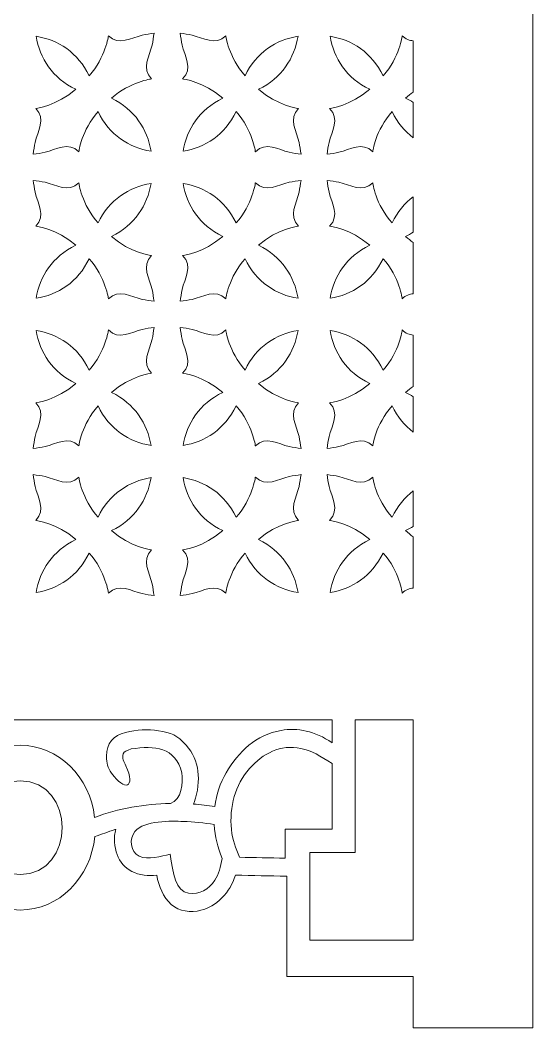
# Model space of a CAD drawing. Header units: centimetres. Extents: x -9.3 to 7.2, y -14.2 to 13.3.
# Drawn here: x 3.49 to 7.24, y -14.17 to -6.81 of the extents above; entities that cross this region are included whole.
import ezdxf

# ---------------------------------------------------------------- set-up
doc = ezdxf.new("R2010")
doc.units = ezdxf.units.CM
doc.header["$MEASUREMENT"] = 0
doc.layers.add('layer 1', color=7, linetype='Continuous')

msp = doc.modelspace()

# ---------------------------------------------------------------- linework, layer by layer
at = {"layer": 'layer 1', "color": 242, "lineweight": 9}
for points, knots in [([(7.24442, 13.32705), (4.74449, 13.32705), (2.24456, 13.32705), (-0.25537, 13.32705), (-0.25537, 13.32705), (-0.25537, 4.97173), (-0.25537, -3.38359), (-0.25537, -11.73891), (-0.25537, -11.73891), (-0.25535, -11.73891), (-0.25533, -11.73891), (-0.25531, -11.73891), (-0.25531, -11.73891), (-0.25531, -12.55), (-0.25531, -13.36109), (-0.25531, -14.17218), (-0.25531, -14.17218), (0.03635, -14.17218), (0.32801, -14.17218), (0.61966, -14.17218), (0.61966, -14.17218), (0.61966, -14.04718), (0.61966, -13.92218), (0.61966, -13.79719), (0.61966, -13.79719), (0.92818, -13.79719), (1.23669, -13.79719), (1.5452, -13.79719), (1.5452, -13.79719), (1.5452, -13.55293), (1.5452, -13.30868), (1.5452, -13.06443), (1.5452, -13.06443), (1.67001, -13.06193), (1.79482, -13.05944), (1.91964, -13.05695), (1.91964, -13.05695), (1.9418, -13.12015), (1.97084, -13.17496), (2.01906, -13.22334), (2.01906, -13.22334), (2.06629, -13.27071), (2.11509, -13.29998), (2.17241, -13.31331), (2.17241, -13.31331), (2.24827, -13.33095), (2.32837, -13.32327), (2.38927, -13.27014), (2.38927, -13.27014), (2.4482, -13.21872), (2.4822, -13.13637), (2.49442, -13.0578), (2.49442, -13.0578), (2.52929, -13.06133), (2.55895, -13.06051), (2.58692, -13.05651), (2.58692, -13.05651), (2.7265, -13.03653), (2.79243, -12.94821), (2.80421, -12.81503), (2.80421, -12.81503), (2.8071, -12.7824), (2.8048, -12.75017), (2.79444, -12.72181), (2.79444, -12.72181), (2.79663, -12.72236), (2.79882, -12.7229), (2.80102, -12.72345), (2.80102, -12.72345), (2.85027, -12.74048), (2.89953, -12.75751), (2.94878, -12.77454), (2.94878, -12.77454), (2.97834, -13.07636), (3.21141, -13.31135), (3.49455, -13.31135), (3.49455, -13.31135), (3.7777, -13.31135), (4.01077, -13.07636), (4.04032, -12.77454), (4.04032, -12.77454), (4.08958, -12.75751), (4.13883, -12.74048), (4.18809, -12.72345), (4.18809, -12.72345), (4.19028, -12.7229), (4.19248, -12.72236), (4.19467, -12.72181), (4.19467, -12.72181), (4.1843, -12.75017), (4.182, -12.7824), (4.18489, -12.81503), (4.18489, -12.81503), (4.19668, -12.94821), (4.26261, -13.03653), (4.40219, -13.05651), (4.40219, -13.05651), (4.43016, -13.06051), (4.45982, -13.06133), (4.49469, -13.0578), (4.49469, -13.0578), (4.5069, -13.13637), (4.5409, -13.21872), (4.59984, -13.27014), (4.59984, -13.27014), (4.66074, -13.32327), (4.74085, -13.33095), (4.8167, -13.31331), (4.8167, -13.31331), (4.87402, -13.29998), (4.92282, -13.27071), (4.97004, -13.22334), (4.97004, -13.22334), (5.01827, -13.17496), (5.04731, -13.12015), (5.06947, -13.05695), (5.06947, -13.05695), (5.19428, -13.05944), (5.3191, -13.06193), (5.44391, -13.06443), (5.44391, -13.06443), (5.44391, -13.30868), (5.44391, -13.55293), (5.44391, -13.79719), (5.44391, -13.79719), (5.75242, -13.79719), (6.06093, -13.79719), (6.36944, -13.79719), (6.36944, -13.79719), (6.36944, -13.92218), (6.36944, -14.04718), (6.36944, -14.17218), (6.36944, -14.17218), (6.6611, -14.17218), (6.95276, -14.17218), (7.24442, -14.17218), (7.24442, -14.17218), (7.24442, -13.36109), (7.24442, -12.55), (7.24442, -11.73891), (7.24442, -11.73891), (7.24442, -3.38359), (7.24442, 4.97173), (7.24442, 13.32705)], [0, 0, 0, 0, 0.027027, 0.027027, 0.027027, 0.027027, 0.0540541, 0.0540541, 0.0540541, 0.0540541, 0.0810811, 0.0810811, 0.0810811, 0.0810811, 0.1081081, 0.1081081, 0.1081081, 0.1081081, 0.1351351, 0.1351351, 0.1351351, 0.1351351, 0.1621622, 0.1621622, 0.1621622, 0.1621622, 0.1891892, 0.1891892, 0.1891892, 0.1891892, 0.2162162, 0.2162162, 0.2162162, 0.2162162, 0.2432432, 0.2432432, 0.2432432, 0.2432432, 0.2702703, 0.2702703, 0.2702703, 0.2702703, 0.2972973, 0.2972973, 0.2972973, 0.2972973, 0.3243243, 0.3243243, 0.3243243, 0.3243243, 0.3513514, 0.3513514, 0.3513514, 0.3513514, 0.3783784, 0.3783784, 0.3783784, 0.3783784, 0.4054054, 0.4054054, 0.4054054, 0.4054054, 0.4324324, 0.4324324, 0.4324324, 0.4324324, 0.4594595, 0.4594595, 0.4594595, 0.4594595, 0.4864865, 0.4864865, 0.4864865, 0.4864865, 0.5135135, 0.5135135, 0.5135135, 0.5135135, 0.5405405, 0.5405405, 0.5405405, 0.5405405, 0.5675676, 0.5675676, 0.5675676, 0.5675676, 0.5945946, 0.5945946, 0.5945946, 0.5945946, 0.6216216, 0.6216216, 0.6216216, 0.6216216, 0.6486486, 0.6486486, 0.6486486, 0.6486486, 0.6756757, 0.6756757, 0.6756757, 0.6756757, 0.7027027, 0.7027027, 0.7027027, 0.7027027, 0.7297297, 0.7297297, 0.7297297, 0.7297297, 0.7567568, 0.7567568, 0.7567568, 0.7567568, 0.7837838, 0.7837838, 0.7837838, 0.7837838, 0.8108108, 0.8108108, 0.8108108, 0.8108108, 0.8378378, 0.8378378, 0.8378378, 0.8378378, 0.8648649, 0.8648649, 0.8648649, 0.8648649, 0.8918919, 0.8918919, 0.8918919, 0.8918919, 0.9189189, 0.9189189, 0.9189189, 0.9189189, 0.9459459, 0.9459459, 0.9459459, 0.9459459, 1, 1, 1, 1]), ([(4.45184, -7.76707), (4.42603, -7.60725), (4.33231, -7.46156), (4.16293, -7.37971), (4.16293, -7.37971), (4.29875, -7.25845), (4.45583, -7.23935), (4.45583, -7.23935), (4.45583, -7.23935), (4.37885, -7.16239), (4.44182, -7.07282), (4.4596, -6.9918), (4.4596, -6.9918), (4.46579, -6.9636), (4.47044, -6.93312), (4.4739, -6.90529), (4.4739, -6.90529), (4.44609, -6.90877), (4.41562, -6.91343), (4.38741, -6.91962), (4.38741, -6.91962), (4.30639, -6.9374), (4.21683, -7.00036), (4.13987, -6.9234), (4.13987, -6.9234), (4.13987, -6.9234), (4.12077, -7.08046), (3.99952, -7.2163), (3.99952, -7.2163), (3.91766, -7.04691), (3.77198, -6.95318), (3.61215, -6.92738), (3.61215, -6.92738), (3.63794, -7.0872), (3.73169, -7.23288), (3.90106, -7.31474), (3.90106, -7.31474), (3.76524, -7.43599), (3.60817, -7.4551), (3.60817, -7.4551), (3.60817, -7.4551), (3.68514, -7.53205), (3.62218, -7.62162), (3.60439, -7.70265), (3.60439, -7.70265), (3.5982, -7.73085), (3.59354, -7.76132), (3.59007, -7.78914), (3.59007, -7.78914), (3.61789, -7.78566), (3.64837, -7.78101), (3.67657, -7.77482), (3.67657, -7.77482), (3.7576, -7.75705), (3.84715, -7.69408), (3.92413, -7.77105), (3.92413, -7.77105), (3.92413, -7.77105), (3.94321, -7.61399), (4.06448, -7.47816), (4.06448, -7.47816), (4.14633, -7.64754), (4.29202, -7.74127), (4.45184, -7.76707)], [0, 0, 0, 0, 0.0588235, 0.0588235, 0.0588235, 0.0588235, 0.1176471, 0.1176471, 0.1176471, 0.1176471, 0.1764706, 0.1764706, 0.1764706, 0.1764706, 0.2352941, 0.2352941, 0.2352941, 0.2352941, 0.2941176, 0.2941176, 0.2941176, 0.2941176, 0.3529412, 0.3529412, 0.3529412, 0.3529412, 0.4117647, 0.4117647, 0.4117647, 0.4117647, 0.4705882, 0.4705882, 0.4705882, 0.4705882, 0.5294118, 0.5294118, 0.5294118, 0.5294118, 0.5882353, 0.5882353, 0.5882353, 0.5882353, 0.6470588, 0.6470588, 0.6470588, 0.6470588, 0.7058824, 0.7058824, 0.7058824, 0.7058824, 0.7647059, 0.7647059, 0.7647059, 0.7647059, 0.8235294, 0.8235294, 0.8235294, 0.8235294, 0.8823529, 0.8823529, 0.8823529, 0.8823529, 1, 1, 1, 1]), ([(4.68709, -7.76707), (4.71289, -7.60725), (4.80663, -7.46156), (4.976, -7.37971), (4.976, -7.37971), (4.84018, -7.25845), (4.68312, -7.23935), (4.68312, -7.23935), (4.68312, -7.23935), (4.76007, -7.16239), (4.69712, -7.07282), (4.67934, -6.9918), (4.67934, -6.9918), (4.67315, -6.9636), (4.66849, -6.93312), (4.66502, -6.90529), (4.66502, -6.90529), (4.69284, -6.90877), (4.72331, -6.91343), (4.75151, -6.91962), (4.75151, -6.91962), (4.83254, -6.9374), (4.92209, -7.00036), (4.99907, -6.9234), (4.99907, -6.9234), (4.99907, -6.9234), (5.01816, -7.08046), (5.1394, -7.2163), (5.1394, -7.2163), (5.22127, -7.04691), (5.36697, -6.95318), (5.52678, -6.92738), (5.52678, -6.92738), (5.50098, -7.0872), (5.40724, -7.23288), (5.23786, -7.31474), (5.23786, -7.31474), (5.3737, -7.43599), (5.53075, -7.4551), (5.53075, -7.4551), (5.53075, -7.4551), (5.45379, -7.53205), (5.51674, -7.62162), (5.53453, -7.70265), (5.53453, -7.70265), (5.54072, -7.73085), (5.54539, -7.76132), (5.54886, -7.78914), (5.54886, -7.78914), (5.52104, -7.78566), (5.49056, -7.78101), (5.46236, -7.77482), (5.46236, -7.77482), (5.38134, -7.75705), (5.29177, -7.69408), (5.21482, -7.77105), (5.21482, -7.77105), (5.21482, -7.77105), (5.19571, -7.61399), (5.07446, -7.47816), (5.07446, -7.47816), (4.9926, -7.64754), (4.84692, -7.74127), (4.68709, -7.76707)], [0, 0, 0, 0, 0.0588235, 0.0588235, 0.0588235, 0.0588235, 0.1176471, 0.1176471, 0.1176471, 0.1176471, 0.1764706, 0.1764706, 0.1764706, 0.1764706, 0.2352941, 0.2352941, 0.2352941, 0.2352941, 0.2941176, 0.2941176, 0.2941176, 0.2941176, 0.3529412, 0.3529412, 0.3529412, 0.3529412, 0.4117647, 0.4117647, 0.4117647, 0.4117647, 0.4705882, 0.4705882, 0.4705882, 0.4705882, 0.5294118, 0.5294118, 0.5294118, 0.5294118, 0.5882353, 0.5882353, 0.5882353, 0.5882353, 0.6470588, 0.6470588, 0.6470588, 0.6470588, 0.7058824, 0.7058824, 0.7058824, 0.7058824, 0.7647059, 0.7647059, 0.7647059, 0.7647059, 0.8235294, 0.8235294, 0.8235294, 0.8235294, 0.8823529, 0.8823529, 0.8823529, 0.8823529, 1, 1, 1, 1]), ([(6.36944, -7.66956), (6.36944, -7.58343), (6.36944, -7.4973), (6.36944, -7.41118), (6.36944, -7.41118), (6.3516, -7.39986), (6.33274, -7.38934), (6.31282, -7.37971), (6.31282, -7.37971), (6.33145, -7.36306), (6.35047, -7.34837), (6.36944, -7.33537), (6.36944, -7.33537), (6.36944, -7.21042), (6.36944, -7.08549), (6.36944, -6.96053), (6.36944, -6.96053), (6.342, -6.959), (6.31519, -6.94884), (6.28975, -6.9234), (6.28975, -6.9234), (6.28975, -6.9234), (6.27066, -7.08046), (6.1494, -7.2163), (6.1494, -7.2163), (6.06754, -7.04691), (5.92184, -6.95318), (5.76203, -6.92738), (5.76203, -6.92738), (5.78783, -7.0872), (5.88157, -7.23288), (6.05094, -7.31474), (6.05094, -7.31474), (5.91513, -7.43599), (5.75805, -7.4551), (5.75805, -7.4551), (5.75805, -7.4551), (5.83502, -7.53205), (5.77206, -7.62162), (5.75428, -7.70265), (5.75428, -7.70265), (5.74809, -7.73085), (5.74342, -7.76132), (5.73996, -7.78914), (5.73996, -7.78914), (5.76777, -7.78566), (5.79825, -7.78101), (5.82644, -7.77482), (5.82644, -7.77482), (5.90749, -7.75705), (5.99704, -7.69408), (6.074, -7.77105), (6.074, -7.77105), (6.074, -7.77105), (6.0931, -7.61399), (6.21436, -7.47816), (6.21436, -7.47816), (6.25335, -7.55886), (6.30683, -7.62238), (6.36944, -7.66956)], [0, 0, 0, 0, 0.0625, 0.0625, 0.0625, 0.0625, 0.125, 0.125, 0.125, 0.125, 0.1875, 0.1875, 0.1875, 0.1875, 0.25, 0.25, 0.25, 0.25, 0.3125, 0.3125, 0.3125, 0.3125, 0.375, 0.375, 0.375, 0.375, 0.4375, 0.4375, 0.4375, 0.4375, 0.5, 0.5, 0.5, 0.5, 0.5625, 0.5625, 0.5625, 0.5625, 0.625, 0.625, 0.625, 0.625, 0.6875, 0.6875, 0.6875, 0.6875, 0.75, 0.75, 0.75, 0.75, 0.8125, 0.8125, 0.8125, 0.8125, 0.875, 0.875, 0.875, 0.875, 1, 1, 1, 1]), ([(4.45184, -8.00233), (4.42603, -8.16216), (4.33231, -8.30783), (4.16293, -8.3897), (4.16293, -8.3897), (4.29875, -8.51095), (4.45583, -8.53005), (4.45583, -8.53005), (4.45583, -8.53005), (4.37885, -8.60701), (4.44182, -8.69657), (4.4596, -8.77761), (4.4596, -8.77761), (4.46579, -8.8058), (4.47044, -8.83628), (4.4739, -8.8641), (4.4739, -8.8641), (4.44609, -8.86064), (4.41562, -8.85597), (4.38741, -8.84978), (4.38741, -8.84978), (4.30639, -8.832), (4.21683, -8.76903), (4.13987, -8.84601), (4.13987, -8.84601), (4.13987, -8.84601), (4.12077, -8.68894), (3.99952, -8.55311), (3.99952, -8.55311), (3.91766, -8.7225), (3.77198, -8.81623), (3.61215, -8.84203), (3.61215, -8.84203), (3.63794, -8.6822), (3.73169, -8.53652), (3.90106, -8.45466), (3.90106, -8.45466), (3.76524, -8.3334), (3.60817, -8.31431), (3.60817, -8.31431), (3.60817, -8.31431), (3.68514, -8.23734), (3.62218, -8.14779), (3.60439, -8.06676), (3.60439, -8.06676), (3.5982, -8.03857), (3.59354, -8.00807), (3.59007, -7.98028), (3.59007, -7.98028), (3.61789, -7.98372), (3.64837, -7.98838), (3.67657, -7.99457), (3.67657, -7.99457), (3.7576, -8.01236), (3.84715, -8.07532), (3.92413, -7.99835), (3.92413, -7.99835), (3.92413, -7.99835), (3.94321, -8.15542), (4.06448, -8.29125), (4.06448, -8.29125), (4.14633, -8.12187), (4.29202, -8.02813), (4.45184, -8.00233)], [0, 0, 0, 0, 0.0588235, 0.0588235, 0.0588235, 0.0588235, 0.1176471, 0.1176471, 0.1176471, 0.1176471, 0.1764706, 0.1764706, 0.1764706, 0.1764706, 0.2352941, 0.2352941, 0.2352941, 0.2352941, 0.2941176, 0.2941176, 0.2941176, 0.2941176, 0.3529412, 0.3529412, 0.3529412, 0.3529412, 0.4117647, 0.4117647, 0.4117647, 0.4117647, 0.4705882, 0.4705882, 0.4705882, 0.4705882, 0.5294118, 0.5294118, 0.5294118, 0.5294118, 0.5882353, 0.5882353, 0.5882353, 0.5882353, 0.6470588, 0.6470588, 0.6470588, 0.6470588, 0.7058824, 0.7058824, 0.7058824, 0.7058824, 0.7647059, 0.7647059, 0.7647059, 0.7647059, 0.8235294, 0.8235294, 0.8235294, 0.8235294, 0.8823529, 0.8823529, 0.8823529, 0.8823529, 1, 1, 1, 1]), ([(4.68709, -8.00233), (4.71289, -8.16216), (4.80663, -8.30783), (4.976, -8.3897), (4.976, -8.3897), (4.84018, -8.51095), (4.68312, -8.53005), (4.68312, -8.53005), (4.68312, -8.53005), (4.76007, -8.60701), (4.69712, -8.69657), (4.67934, -8.77761), (4.67934, -8.77761), (4.67315, -8.8058), (4.66849, -8.83628), (4.66502, -8.8641), (4.66502, -8.8641), (4.69284, -8.86064), (4.72331, -8.85597), (4.75151, -8.84978), (4.75151, -8.84978), (4.83254, -8.832), (4.92209, -8.76903), (4.99907, -8.84601), (4.99907, -8.84601), (4.99907, -8.84601), (5.01816, -8.68894), (5.1394, -8.55311), (5.1394, -8.55311), (5.22127, -8.7225), (5.36697, -8.81623), (5.52678, -8.84203), (5.52678, -8.84203), (5.50098, -8.6822), (5.40724, -8.53652), (5.23786, -8.45466), (5.23786, -8.45466), (5.3737, -8.3334), (5.53075, -8.31431), (5.53075, -8.31431), (5.53075, -8.31431), (5.45379, -8.23734), (5.51674, -8.14779), (5.53453, -8.06676), (5.53453, -8.06676), (5.54072, -8.03857), (5.54539, -8.00807), (5.54886, -7.98028), (5.54886, -7.98028), (5.52104, -7.98372), (5.49056, -7.98838), (5.46236, -7.99457), (5.46236, -7.99457), (5.38134, -8.01236), (5.29177, -8.07532), (5.21482, -7.99835), (5.21482, -7.99835), (5.21482, -7.99835), (5.19571, -8.15542), (5.07446, -8.29125), (5.07446, -8.29125), (4.9926, -8.12187), (4.84692, -8.02813), (4.68709, -8.00233)], [0, 0, 0, 0, 0.0588235, 0.0588235, 0.0588235, 0.0588235, 0.1176471, 0.1176471, 0.1176471, 0.1176471, 0.1764706, 0.1764706, 0.1764706, 0.1764706, 0.2352941, 0.2352941, 0.2352941, 0.2352941, 0.2941176, 0.2941176, 0.2941176, 0.2941176, 0.3529412, 0.3529412, 0.3529412, 0.3529412, 0.4117647, 0.4117647, 0.4117647, 0.4117647, 0.4705882, 0.4705882, 0.4705882, 0.4705882, 0.5294118, 0.5294118, 0.5294118, 0.5294118, 0.5882353, 0.5882353, 0.5882353, 0.5882353, 0.6470588, 0.6470588, 0.6470588, 0.6470588, 0.7058824, 0.7058824, 0.7058824, 0.7058824, 0.7647059, 0.7647059, 0.7647059, 0.7647059, 0.8235294, 0.8235294, 0.8235294, 0.8235294, 0.8823529, 0.8823529, 0.8823529, 0.8823529, 1, 1, 1, 1]), ([(6.36944, -8.80888), (6.36944, -8.68393), (6.36944, -8.55898), (6.36944, -8.43405), (6.36944, -8.43405), (6.35047, -8.42103), (6.33145, -8.40633), (6.31282, -8.3897), (6.31282, -8.3897), (6.33274, -8.38007), (6.3516, -8.36954), (6.36944, -8.35823), (6.36944, -8.35823), (6.36944, -8.2721), (6.36944, -8.18599), (6.36944, -8.09986), (6.36944, -8.09986), (6.30683, -8.14704), (6.25335, -8.21054), (6.21436, -8.29125), (6.21436, -8.29125), (6.0931, -8.15542), (6.074, -7.99835), (6.074, -7.99835), (6.074, -7.99835), (5.99704, -8.07532), (5.90749, -8.01236), (5.82644, -7.99457), (5.82644, -7.99457), (5.79825, -7.98838), (5.76777, -7.98372), (5.73996, -7.98028), (5.73996, -7.98028), (5.74342, -8.00807), (5.74809, -8.03857), (5.75428, -8.06676), (5.75428, -8.06676), (5.77206, -8.14779), (5.83502, -8.23734), (5.75805, -8.31431), (5.75805, -8.31431), (5.75805, -8.31431), (5.91513, -8.3334), (6.05094, -8.45466), (6.05094, -8.45466), (5.88157, -8.53652), (5.78783, -8.6822), (5.76203, -8.84203), (5.76203, -8.84203), (5.92184, -8.81623), (6.06754, -8.7225), (6.1494, -8.55311), (6.1494, -8.55311), (6.27066, -8.68894), (6.28975, -8.84601), (6.28975, -8.84601), (6.28975, -8.84601), (6.31519, -8.82056), (6.342, -8.81042), (6.36944, -8.80888)], [0, 0, 0, 0, 0.0625, 0.0625, 0.0625, 0.0625, 0.125, 0.125, 0.125, 0.125, 0.1875, 0.1875, 0.1875, 0.1875, 0.25, 0.25, 0.25, 0.25, 0.3125, 0.3125, 0.3125, 0.3125, 0.375, 0.375, 0.375, 0.375, 0.4375, 0.4375, 0.4375, 0.4375, 0.5, 0.5, 0.5, 0.5, 0.5625, 0.5625, 0.5625, 0.5625, 0.625, 0.625, 0.625, 0.625, 0.6875, 0.6875, 0.6875, 0.6875, 0.75, 0.75, 0.75, 0.75, 0.8125, 0.8125, 0.8125, 0.8125, 0.875, 0.875, 0.875, 0.875, 1, 1, 1, 1]), ([(4.45184, -9.91697), (4.42603, -9.75715), (4.33231, -9.61146), (4.16293, -9.5296), (4.16293, -9.5296), (4.29875, -9.40835), (4.45583, -9.38925), (4.45583, -9.38925), (4.45583, -9.38925), (4.37885, -9.31229), (4.44182, -9.22272), (4.4596, -9.1417), (4.4596, -9.1417), (4.46579, -9.1135), (4.47044, -9.08302), (4.4739, -9.05519), (4.4739, -9.05519), (4.44609, -9.05865), (4.41562, -9.06333), (4.38741, -9.06952), (4.38741, -9.06952), (4.30639, -9.0873), (4.21683, -9.15026), (4.13987, -9.0733), (4.13987, -9.0733), (4.13987, -9.0733), (4.12077, -9.23036), (3.99952, -9.36619), (3.99952, -9.36619), (3.91766, -9.19681), (3.77198, -9.10307), (3.61215, -9.07728), (3.61215, -9.07728), (3.63794, -9.2371), (3.73169, -9.38278), (3.90106, -9.46464), (3.90106, -9.46464), (3.76524, -9.58589), (3.60817, -9.605), (3.60817, -9.605), (3.60817, -9.605), (3.68514, -9.68195), (3.62218, -9.77152), (3.60439, -9.85254), (3.60439, -9.85254), (3.5982, -9.88075), (3.59354, -9.91122), (3.59007, -9.93904), (3.59007, -9.93904), (3.61789, -9.93557), (3.64837, -9.93091), (3.67657, -9.92472), (3.67657, -9.92472), (3.7576, -9.90695), (3.84715, -9.84399), (3.92413, -9.92095), (3.92413, -9.92095), (3.92413, -9.92095), (3.94321, -9.76388), (4.06448, -9.62806), (4.06448, -9.62806), (4.14633, -9.79744), (4.29202, -9.89117), (4.45184, -9.91697)], [0, 0, 0, 0, 0.0588235, 0.0588235, 0.0588235, 0.0588235, 0.1176471, 0.1176471, 0.1176471, 0.1176471, 0.1764706, 0.1764706, 0.1764706, 0.1764706, 0.2352941, 0.2352941, 0.2352941, 0.2352941, 0.2941176, 0.2941176, 0.2941176, 0.2941176, 0.3529412, 0.3529412, 0.3529412, 0.3529412, 0.4117647, 0.4117647, 0.4117647, 0.4117647, 0.4705882, 0.4705882, 0.4705882, 0.4705882, 0.5294118, 0.5294118, 0.5294118, 0.5294118, 0.5882353, 0.5882353, 0.5882353, 0.5882353, 0.6470588, 0.6470588, 0.6470588, 0.6470588, 0.7058824, 0.7058824, 0.7058824, 0.7058824, 0.7647059, 0.7647059, 0.7647059, 0.7647059, 0.8235294, 0.8235294, 0.8235294, 0.8235294, 0.8823529, 0.8823529, 0.8823529, 0.8823529, 1, 1, 1, 1]), ([(4.68709, -9.91697), (4.71289, -9.75715), (4.80663, -9.61146), (4.976, -9.5296), (4.976, -9.5296), (4.84018, -9.40835), (4.68312, -9.38925), (4.68312, -9.38925), (4.68312, -9.38925), (4.76007, -9.31229), (4.69712, -9.22272), (4.67934, -9.1417), (4.67934, -9.1417), (4.67315, -9.1135), (4.66849, -9.08302), (4.66502, -9.05519), (4.66502, -9.05519), (4.69284, -9.05865), (4.72331, -9.06333), (4.75151, -9.06952), (4.75151, -9.06952), (4.83254, -9.0873), (4.92209, -9.15026), (4.99907, -9.0733), (4.99907, -9.0733), (4.99907, -9.0733), (5.01816, -9.23036), (5.1394, -9.36619), (5.1394, -9.36619), (5.22127, -9.19681), (5.36697, -9.10307), (5.52678, -9.07728), (5.52678, -9.07728), (5.50098, -9.2371), (5.40724, -9.38278), (5.23786, -9.46464), (5.23786, -9.46464), (5.3737, -9.58589), (5.53075, -9.605), (5.53075, -9.605), (5.53075, -9.605), (5.45379, -9.68195), (5.51674, -9.77152), (5.53453, -9.85254), (5.53453, -9.85254), (5.54072, -9.88075), (5.54539, -9.91122), (5.54886, -9.93904), (5.54886, -9.93904), (5.52104, -9.93557), (5.49056, -9.93091), (5.46236, -9.92472), (5.46236, -9.92472), (5.38134, -9.90695), (5.29177, -9.84399), (5.21482, -9.92095), (5.21482, -9.92095), (5.21482, -9.92095), (5.19571, -9.76388), (5.07446, -9.62806), (5.07446, -9.62806), (4.9926, -9.79744), (4.84692, -9.89117), (4.68709, -9.91697)], [0, 0, 0, 0, 0.0588235, 0.0588235, 0.0588235, 0.0588235, 0.1176471, 0.1176471, 0.1176471, 0.1176471, 0.1764706, 0.1764706, 0.1764706, 0.1764706, 0.2352941, 0.2352941, 0.2352941, 0.2352941, 0.2941176, 0.2941176, 0.2941176, 0.2941176, 0.3529412, 0.3529412, 0.3529412, 0.3529412, 0.4117647, 0.4117647, 0.4117647, 0.4117647, 0.4705882, 0.4705882, 0.4705882, 0.4705882, 0.5294118, 0.5294118, 0.5294118, 0.5294118, 0.5882353, 0.5882353, 0.5882353, 0.5882353, 0.6470588, 0.6470588, 0.6470588, 0.6470588, 0.7058824, 0.7058824, 0.7058824, 0.7058824, 0.7647059, 0.7647059, 0.7647059, 0.7647059, 0.8235294, 0.8235294, 0.8235294, 0.8235294, 0.8823529, 0.8823529, 0.8823529, 0.8823529, 1, 1, 1, 1]), ([(6.36944, -9.81946), (6.36944, -9.73333), (6.36944, -9.6472), (6.36944, -9.56108), (6.36944, -9.56108), (6.3516, -9.54976), (6.33274, -9.53923), (6.31282, -9.5296), (6.31282, -9.5296), (6.33145, -9.51296), (6.35047, -9.49827), (6.36944, -9.48527), (6.36944, -9.48527), (6.36944, -9.36032), (6.36944, -9.23539), (6.36944, -9.11043), (6.36944, -9.11043), (6.342, -9.10888), (6.31519, -9.09874), (6.28975, -9.0733), (6.28975, -9.0733), (6.28975, -9.0733), (6.27066, -9.23036), (6.1494, -9.36619), (6.1494, -9.36619), (6.06754, -9.19681), (5.92184, -9.10307), (5.76203, -9.07728), (5.76203, -9.07728), (5.78783, -9.2371), (5.88157, -9.38278), (6.05094, -9.46464), (6.05094, -9.46464), (5.91513, -9.58589), (5.75805, -9.605), (5.75805, -9.605), (5.75805, -9.605), (5.83502, -9.68195), (5.77206, -9.77152), (5.75428, -9.85254), (5.75428, -9.85254), (5.74809, -9.88075), (5.74342, -9.91122), (5.73996, -9.93904), (5.73996, -9.93904), (5.76777, -9.93557), (5.79825, -9.93091), (5.82644, -9.92472), (5.82644, -9.92472), (5.90749, -9.90695), (5.99704, -9.84399), (6.074, -9.92095), (6.074, -9.92095), (6.074, -9.92095), (6.0931, -9.76388), (6.21436, -9.62806), (6.21436, -9.62806), (6.25335, -9.70874), (6.30683, -9.77226), (6.36944, -9.81946)], [0, 0, 0, 0, 0.0625, 0.0625, 0.0625, 0.0625, 0.125, 0.125, 0.125, 0.125, 0.1875, 0.1875, 0.1875, 0.1875, 0.25, 0.25, 0.25, 0.25, 0.3125, 0.3125, 0.3125, 0.3125, 0.375, 0.375, 0.375, 0.375, 0.4375, 0.4375, 0.4375, 0.4375, 0.5, 0.5, 0.5, 0.5, 0.5625, 0.5625, 0.5625, 0.5625, 0.625, 0.625, 0.625, 0.625, 0.6875, 0.6875, 0.6875, 0.6875, 0.75, 0.75, 0.75, 0.75, 0.8125, 0.8125, 0.8125, 0.8125, 0.875, 0.875, 0.875, 0.875, 1, 1, 1, 1]), ([(4.45184, -10.15223), (4.42603, -10.31206), (4.33231, -10.45773), (4.16293, -10.5396), (4.16293, -10.5396), (4.29875, -10.66085), (4.45583, -10.67995), (4.45583, -10.67995), (4.45583, -10.67995), (4.37885, -10.75691), (4.44182, -10.84647), (4.4596, -10.9275), (4.4596, -10.9275), (4.46579, -10.9557), (4.47044, -10.98618), (4.4739, -11.014), (4.4739, -11.014), (4.44609, -11.01053), (4.41562, -11.00587), (4.38741, -10.99968), (4.38741, -10.99968), (4.30639, -10.9819), (4.21683, -10.91893), (4.13987, -10.99591), (4.13987, -10.99591), (4.13987, -10.99591), (4.12077, -10.83883), (3.99952, -10.70301), (3.99952, -10.70301), (3.91766, -10.87239), (3.77198, -10.96612), (3.61215, -10.99193), (3.61215, -10.99193), (3.63794, -10.8321), (3.73169, -10.68642), (3.90106, -10.60456), (3.90106, -10.60456), (3.76524, -10.4833), (3.60817, -10.46421), (3.60817, -10.46421), (3.60817, -10.46421), (3.68514, -10.38724), (3.62218, -10.29768), (3.60439, -10.21665), (3.60439, -10.21665), (3.5982, -10.18847), (3.59354, -10.15797), (3.59007, -10.13017), (3.59007, -10.13017), (3.61789, -10.13363), (3.64837, -10.13828), (3.67657, -10.14447), (3.67657, -10.14447), (3.7576, -10.16226), (3.84715, -10.22522), (3.92413, -10.14825), (3.92413, -10.14825), (3.92413, -10.14825), (3.94321, -10.30532), (4.06448, -10.44114), (4.06448, -10.44114), (4.14633, -10.27176), (4.29202, -10.17804), (4.45184, -10.15223)], [0, 0, 0, 0, 0.0588235, 0.0588235, 0.0588235, 0.0588235, 0.1176471, 0.1176471, 0.1176471, 0.1176471, 0.1764706, 0.1764706, 0.1764706, 0.1764706, 0.2352941, 0.2352941, 0.2352941, 0.2352941, 0.2941176, 0.2941176, 0.2941176, 0.2941176, 0.3529412, 0.3529412, 0.3529412, 0.3529412, 0.4117647, 0.4117647, 0.4117647, 0.4117647, 0.4705882, 0.4705882, 0.4705882, 0.4705882, 0.5294118, 0.5294118, 0.5294118, 0.5294118, 0.5882353, 0.5882353, 0.5882353, 0.5882353, 0.6470588, 0.6470588, 0.6470588, 0.6470588, 0.7058824, 0.7058824, 0.7058824, 0.7058824, 0.7647059, 0.7647059, 0.7647059, 0.7647059, 0.8235294, 0.8235294, 0.8235294, 0.8235294, 0.8823529, 0.8823529, 0.8823529, 0.8823529, 1, 1, 1, 1]), ([(4.68709, -10.15223), (4.71289, -10.31206), (4.80663, -10.45773), (4.976, -10.5396), (4.976, -10.5396), (4.84018, -10.66085), (4.68312, -10.67995), (4.68312, -10.67995), (4.68312, -10.67995), (4.76007, -10.75691), (4.69712, -10.84647), (4.67934, -10.9275), (4.67934, -10.9275), (4.67315, -10.9557), (4.66849, -10.98618), (4.66502, -11.014), (4.66502, -11.014), (4.69284, -11.01053), (4.72331, -11.00587), (4.75151, -10.99968), (4.75151, -10.99968), (4.83254, -10.9819), (4.92209, -10.91893), (4.99907, -10.99591), (4.99907, -10.99591), (4.99907, -10.99591), (5.01816, -10.83883), (5.1394, -10.70301), (5.1394, -10.70301), (5.22127, -10.87239), (5.36697, -10.96612), (5.52678, -10.99193), (5.52678, -10.99193), (5.50098, -10.8321), (5.40724, -10.68642), (5.23786, -10.60456), (5.23786, -10.60456), (5.3737, -10.4833), (5.53075, -10.46421), (5.53075, -10.46421), (5.53075, -10.46421), (5.45379, -10.38724), (5.51674, -10.29768), (5.53453, -10.21665), (5.53453, -10.21665), (5.54072, -10.18847), (5.54539, -10.15797), (5.54886, -10.13017), (5.54886, -10.13017), (5.52104, -10.13363), (5.49056, -10.13828), (5.46236, -10.14447), (5.46236, -10.14447), (5.38134, -10.16226), (5.29177, -10.22522), (5.21482, -10.14825), (5.21482, -10.14825), (5.21482, -10.14825), (5.19571, -10.30532), (5.07446, -10.44114), (5.07446, -10.44114), (4.9926, -10.27176), (4.84692, -10.17804), (4.68709, -10.15223)], [0, 0, 0, 0, 0.0588235, 0.0588235, 0.0588235, 0.0588235, 0.1176471, 0.1176471, 0.1176471, 0.1176471, 0.1764706, 0.1764706, 0.1764706, 0.1764706, 0.2352941, 0.2352941, 0.2352941, 0.2352941, 0.2941176, 0.2941176, 0.2941176, 0.2941176, 0.3529412, 0.3529412, 0.3529412, 0.3529412, 0.4117647, 0.4117647, 0.4117647, 0.4117647, 0.4705882, 0.4705882, 0.4705882, 0.4705882, 0.5294118, 0.5294118, 0.5294118, 0.5294118, 0.5882353, 0.5882353, 0.5882353, 0.5882353, 0.6470588, 0.6470588, 0.6470588, 0.6470588, 0.7058824, 0.7058824, 0.7058824, 0.7058824, 0.7647059, 0.7647059, 0.7647059, 0.7647059, 0.8235294, 0.8235294, 0.8235294, 0.8235294, 0.8823529, 0.8823529, 0.8823529, 0.8823529, 1, 1, 1, 1]), ([(6.36944, -10.95877), (6.36944, -10.83383), (6.36944, -10.70888), (6.36944, -10.58394), (6.36944, -10.58394), (6.35047, -10.57094), (6.33145, -10.55623), (6.31282, -10.5396), (6.31282, -10.5396), (6.33274, -10.52996), (6.3516, -10.51944), (6.36944, -10.50812), (6.36944, -10.50812), (6.36944, -10.422), (6.36944, -10.33587), (6.36944, -10.24974), (6.36944, -10.24974), (6.30683, -10.29694), (6.25335, -10.36044), (6.21436, -10.44114), (6.21436, -10.44114), (6.0931, -10.30532), (6.074, -10.14825), (6.074, -10.14825), (6.074, -10.14825), (5.99704, -10.22522), (5.90749, -10.16226), (5.82644, -10.14447), (5.82644, -10.14447), (5.79825, -10.13828), (5.76777, -10.13363), (5.73996, -10.13017), (5.73996, -10.13017), (5.74342, -10.15797), (5.74809, -10.18847), (5.75428, -10.21665), (5.75428, -10.21665), (5.77206, -10.29768), (5.83502, -10.38724), (5.75805, -10.46421), (5.75805, -10.46421), (5.75805, -10.46421), (5.91513, -10.4833), (6.05094, -10.60456), (6.05094, -10.60456), (5.88157, -10.68642), (5.78783, -10.8321), (5.76203, -10.99193), (5.76203, -10.99193), (5.92184, -10.96612), (6.06754, -10.87239), (6.1494, -10.70301), (6.1494, -10.70301), (6.27066, -10.83883), (6.28975, -10.99591), (6.28975, -10.99591), (6.28975, -10.99591), (6.31519, -10.97046), (6.342, -10.96032), (6.36944, -10.95877)], [0, 0, 0, 0, 0.0625, 0.0625, 0.0625, 0.0625, 0.125, 0.125, 0.125, 0.125, 0.1875, 0.1875, 0.1875, 0.1875, 0.25, 0.25, 0.25, 0.25, 0.3125, 0.3125, 0.3125, 0.3125, 0.375, 0.375, 0.375, 0.375, 0.4375, 0.4375, 0.4375, 0.4375, 0.5, 0.5, 0.5, 0.5, 0.5625, 0.5625, 0.5625, 0.5625, 0.625, 0.625, 0.625, 0.625, 0.6875, 0.6875, 0.6875, 0.6875, 0.75, 0.75, 0.75, 0.75, 0.8125, 0.8125, 0.8125, 0.8125, 0.875, 0.875, 0.875, 0.875, 1, 1, 1, 1]), ([(3.49456, -11.92224), (2.73363, -11.92224), (1.97271, -11.92224), (1.2118, -11.92224), (1.2118, -11.92224), (1.2118, -11.97782), (1.2118, -12.03341), (1.2118, -12.08898), (1.2118, -12.08898), (1.34192, -12.00413), (1.46451, -11.97588), (1.58651, -11.99866), (1.58651, -11.99866), (1.76871, -12.03267), (1.89744, -12.15195), (1.98768, -12.30794), (1.98768, -12.30794), (2.03131, -12.38336), (2.06143, -12.46603), (2.06985, -12.55536), (2.06985, -12.55536), (2.12206, -12.54664), (2.17495, -12.54047), (2.22779, -12.53699), (2.22779, -12.53699), (2.22541, -12.5331), (2.22305, -12.52921), (2.22067, -12.52532), (2.22067, -12.52532), (2.16964, -12.35994), (2.1799, -12.22207), (2.28105, -12.10574), (2.28105, -12.10574), (2.34209, -12.03556), (2.392, -12.01437), (2.48292, -12.00114), (2.48292, -12.00114), (2.5616, -11.98971), (2.63982, -11.99306), (2.72416, -12.01384), (2.72416, -12.01384), (2.81265, -12.03565), (2.86353, -12.09256), (2.86279, -12.18822), (2.86279, -12.18822), (2.8624, -12.2392), (2.85475, -12.27161), (2.82558, -12.31253), (2.82558, -12.31253), (2.73116, -12.4451), (2.64477, -12.42265), (2.72202, -12.25692), (2.72202, -12.25692), (2.73465, -12.22981), (2.75223, -12.20098), (2.74017, -12.16957), (2.74017, -12.16957), (2.73383, -12.15305), (2.71639, -12.14624), (2.68138, -12.1343), (2.68138, -12.1343), (2.51159, -12.10892), (2.35902, -12.11974), (2.31148, -12.30909), (2.31148, -12.30909), (2.30204, -12.3827), (2.31237, -12.50457), (2.39577, -12.53299), (2.39577, -12.53299), (2.58243, -12.53747), (2.77587, -12.56701), (2.94981, -12.63523), (2.94981, -12.63523), (2.98324, -12.33788), (3.21434, -12.10749), (3.49456, -12.10749), (3.49456, -12.10749), (3.77477, -12.10749), (4.00586, -12.33788), (4.03932, -12.63523), (4.03932, -12.63523), (4.21323, -12.56701), (4.40667, -12.53747), (4.59334, -12.53299), (4.59334, -12.53299), (4.67674, -12.50457), (4.68706, -12.3827), (4.67762, -12.30909), (4.67762, -12.30909), (4.6301, -12.11974), (4.47751, -12.10892), (4.30774, -12.1343), (4.30774, -12.1343), (4.27273, -12.14624), (4.25527, -12.15305), (4.24893, -12.16957), (4.24893, -12.16957), (4.23687, -12.20098), (4.25445, -12.22981), (4.26708, -12.25692), (4.26708, -12.25692), (4.34433, -12.42265), (4.25794, -12.4451), (4.16352, -12.31253), (4.16352, -12.31253), (4.13437, -12.27161), (4.12671, -12.2392), (4.12632, -12.18822), (4.12632, -12.18822), (4.12557, -12.09256), (4.17645, -12.03565), (4.26495, -12.01384), (4.26495, -12.01384), (4.34929, -11.99306), (4.4275, -11.98971), (4.50619, -12.00114), (4.50619, -12.00114), (4.59712, -12.01437), (4.64701, -12.03556), (4.70805, -12.10574), (4.70805, -12.10574), (4.8092, -12.22207), (4.81948, -12.35994), (4.76844, -12.52532), (4.76844, -12.52532), (4.76607, -12.52921), (4.76369, -12.5331), (4.76133, -12.53699), (4.76133, -12.53699), (4.81415, -12.54047), (4.86704, -12.54664), (4.91926, -12.55536), (4.91926, -12.55536), (4.92768, -12.46603), (4.9578, -12.38336), (5.00143, -12.30794), (5.00143, -12.30794), (5.09166, -12.15195), (5.22039, -12.03267), (5.40259, -11.99866), (5.40259, -11.99866), (5.5246, -11.97588), (5.64719, -12.00413), (5.77731, -12.08898), (5.77731, -12.08898), (5.77731, -12.03341), (5.77731, -11.97782), (5.77731, -11.92224), (5.77731, -11.92224), (5.01639, -11.92224), (4.25548, -11.92224), (3.49456, -11.92224)], [0, 0, 0, 0, 0.025641, 0.025641, 0.025641, 0.025641, 0.0512821, 0.0512821, 0.0512821, 0.0512821, 0.0769231, 0.0769231, 0.0769231, 0.0769231, 0.1025641, 0.1025641, 0.1025641, 0.1025641, 0.1282051, 0.1282051, 0.1282051, 0.1282051, 0.1538462, 0.1538462, 0.1538462, 0.1538462, 0.1794872, 0.1794872, 0.1794872, 0.1794872, 0.2051282, 0.2051282, 0.2051282, 0.2051282, 0.2307692, 0.2307692, 0.2307692, 0.2307692, 0.2564103, 0.2564103, 0.2564103, 0.2564103, 0.2820513, 0.2820513, 0.2820513, 0.2820513, 0.3076923, 0.3076923, 0.3076923, 0.3076923, 0.3333333, 0.3333333, 0.3333333, 0.3333333, 0.3589744, 0.3589744, 0.3589744, 0.3589744, 0.3846154, 0.3846154, 0.3846154, 0.3846154, 0.4102564, 0.4102564, 0.4102564, 0.4102564, 0.4358974, 0.4358974, 0.4358974, 0.4358974, 0.4615385, 0.4615385, 0.4615385, 0.4615385, 0.4871795, 0.4871795, 0.4871795, 0.4871795, 0.5128205, 0.5128205, 0.5128205, 0.5128205, 0.5384615, 0.5384615, 0.5384615, 0.5384615, 0.5641026, 0.5641026, 0.5641026, 0.5641026, 0.5897436, 0.5897436, 0.5897436, 0.5897436, 0.6153846, 0.6153846, 0.6153846, 0.6153846, 0.6410256, 0.6410256, 0.6410256, 0.6410256, 0.6666667, 0.6666667, 0.6666667, 0.6666667, 0.6923077, 0.6923077, 0.6923077, 0.6923077, 0.7179487, 0.7179487, 0.7179487, 0.7179487, 0.7435897, 0.7435897, 0.7435897, 0.7435897, 0.7692308, 0.7692308, 0.7692308, 0.7692308, 0.7948718, 0.7948718, 0.7948718, 0.7948718, 0.8205128, 0.8205128, 0.8205128, 0.8205128, 0.8461538, 0.8461538, 0.8461538, 0.8461538, 0.8717949, 0.8717949, 0.8717949, 0.8717949, 0.8974359, 0.8974359, 0.8974359, 0.8974359, 0.9230769, 0.9230769, 0.9230769, 0.9230769, 0.9487179, 0.9487179, 0.9487179, 0.9487179, 1, 1, 1, 1]), ([(5.94594, -11.92224), (6.08711, -11.92224), (6.22828, -11.92224), (6.36944, -11.92224), (6.36944, -11.92224), (6.36944, -12.45876), (6.36944, -12.99529), (6.36944, -13.53183), (6.36944, -13.53183), (6.11714, -13.53183), (5.86485, -13.53183), (5.61255, -13.53183), (5.61255, -13.53183), (5.61255, -13.31801), (5.61255, -13.10418), (5.61255, -12.89036), (5.61255, -12.89036), (5.73131, -12.89036), (5.82696, -12.89036), (5.94594, -12.89036), (5.94594, -12.89036), (5.94594, -12.56766), (5.94594, -12.24494), (5.94594, -11.92224)], [0, 0, 0, 0, 0.1428571, 0.1428571, 0.1428571, 0.1428571, 0.2857143, 0.2857143, 0.2857143, 0.2857143, 0.4285714, 0.4285714, 0.4285714, 0.4285714, 0.5714286, 0.5714286, 0.5714286, 0.5714286, 0.7142857, 0.7142857, 0.7142857, 0.7142857, 1, 1, 1, 1]), ([(5.43381, -12.72027), (5.54831, -12.72027), (5.6628, -12.72027), (5.77731, -12.72027), (5.77731, -12.72027), (5.77731, -12.56081), (5.77731, -12.40138), (5.77731, -12.24193), (5.77731, -12.24193), (5.69202, -12.18631), (5.62434, -12.146), (5.54855, -12.1304), (5.54855, -12.1304), (5.39813, -12.09944), (5.26995, -12.16663), (5.17184, -12.27832), (5.17184, -12.27832), (5.06708, -12.3976), (5.0234, -12.55599), (5.03985, -12.7238), (5.03985, -12.7238), (5.04717, -12.79862), (5.07164, -12.8568), (5.09921, -12.92611), (5.09921, -12.92611), (5.21013, -12.92832), (5.32107, -12.93053), (5.43199, -12.93276), (5.43199, -12.93276), (5.4326, -12.86192), (5.4332, -12.7911), (5.43381, -12.72027)], [0, 0, 0, 0, 0.1111111, 0.1111111, 0.1111111, 0.1111111, 0.2222222, 0.2222222, 0.2222222, 0.2222222, 0.3333333, 0.3333333, 0.3333333, 0.3333333, 0.4444444, 0.4444444, 0.4444444, 0.4444444, 0.5555556, 0.5555556, 0.5555556, 0.5555556, 0.6666667, 0.6666667, 0.6666667, 0.6666667, 0.7777778, 0.7777778, 0.7777778, 0.7777778, 1, 1, 1, 1]), ([(3.49456, -12.36727), (3.90405, -12.36727), (3.90405, -13.05157), (3.49456, -13.05157), (3.49456, -13.05157), (3.08505, -13.05157), (3.08505, -12.36727), (3.49456, -12.36727)], [0, 0, 0, 0, 0.3333333, 0.3333333, 0.3333333, 0.3333333, 1, 1, 1, 1]), ([(4.36627, -12.91772), (4.43265, -12.94836), (4.52313, -12.92003), (4.59208, -12.9025), (4.59208, -12.9025), (4.61403, -13.04458), (4.62866, -13.17352), (4.72652, -13.18883), (4.72652, -13.18883), (4.80711, -13.20143), (4.87547, -13.15837), (4.91792, -13.09381), (4.91792, -13.09381), (4.94781, -13.04833), (4.96127, -12.99809), (4.97184, -12.93476), (4.97184, -12.93476), (4.93879, -12.8517), (4.91846, -12.77664), (4.91352, -12.68711), (4.91352, -12.68711), (4.83944, -12.67451), (4.76381, -12.6663), (4.68836, -12.66399), (4.68836, -12.66399), (4.60042, -12.6613), (4.40337, -12.6554), (4.33445, -12.73698), (4.33445, -12.73698), (4.29015, -12.7894), (4.30022, -12.88724), (4.36627, -12.91772)], [0, 0, 0, 0, 0.1111111, 0.1111111, 0.1111111, 0.1111111, 0.2222222, 0.2222222, 0.2222222, 0.2222222, 0.3333333, 0.3333333, 0.3333333, 0.3333333, 0.4444444, 0.4444444, 0.4444444, 0.4444444, 0.5555556, 0.5555556, 0.5555556, 0.5555556, 0.6666667, 0.6666667, 0.6666667, 0.6666667, 0.7777778, 0.7777778, 0.7777778, 0.7777778, 1, 1, 1, 1])]:
    msp.add_open_spline(points, degree=3, knots=knots, dxfattribs=at)

doc.saveas('drawing.dxf')
